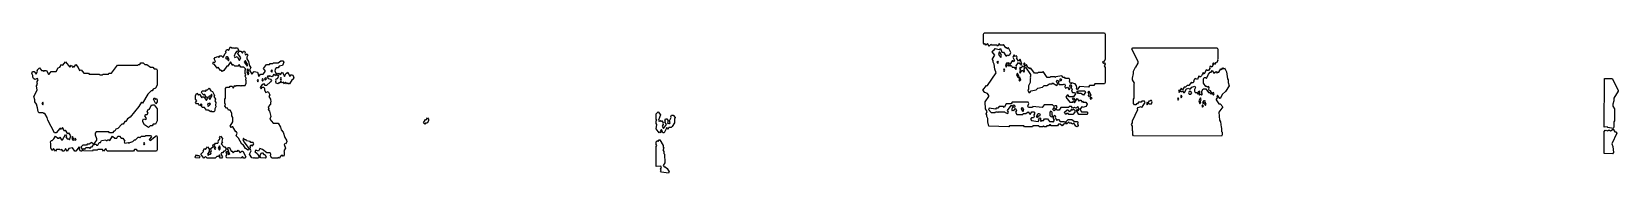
# Model space of a CAD drawing. Header units: millimetres. Extents: x 0 to 4954, y 0 to 438.
import ezdxf

# ---------------------------------------------------------------- set-up
doc = ezdxf.new("R2010")
doc.units = ezdxf.units.MM
doc.layers.add('K', color=7, linetype='Continuous')

msp = doc.modelspace()

# ---------------------------------------------------------------- linework, layer by layer
at = {"layer": 'K'}
for points in [[(3005, 341), (3001.7, 346.4), (3001.7, 351.9), (3000, 354.7), (3000, 357.5), (3006.7, 368.4), (2998.3, 379.3), (3000.9, 383.5), (3004.2, 383.5), (3007.6, 389), (3020.9, 386.3), (3024.3, 389.1), (3029.3, 378.1), (3034.3, 378.1), (3041, 367.1), (3044.2, 367.1), (3045.9, 369.9), (3049.3, 367.2), (3050.9, 369.9), (3054.2, 369.9), (3056.7, 376.6), (3049.2, 391.5), (3045.9, 388.8), (3044.2, 391.6), (3040.9, 391.6), (3034.3, 402.4), (3032.7, 399.8), (3024.2, 399.8), (3020.9, 405.2), (3015.9, 396.9), (3014.2, 399.8), (2997.6, 399.8), (2994.3, 402.5), (2989.3, 397), (2984.3, 405.2), (2979.3, 399.7), (2975.9, 405.2), (2974.3, 402.4), (2971.7, 406.7), (2971.7, 434.1), (2974.2, 438.3), (3349.3, 438.3), (3351.9, 434.1), (3351.9, 354.7), (3347.6, 347.7), (3345.9, 350.4), (3343.6, 346.5), (3346, 342.5), (3349.3, 345.3), (3351.9, 341), (3348.6, 335.5), (3351.9, 330.1), (3351.9, 283.5), (3349.3, 279.3), (3319.3, 279.3), (3316, 273.8), (3302.7, 273.8), (3299.3, 268.3), (3271, 271.1), (3264.3, 260), (3261.7, 264.3), (3263.3, 267.1), (3261.7, 272.5), (3257.5, 279.3), (3246, 282), (3244.3, 279.2), (3240, 286.2), (3241.7, 291.7), (3239.2, 295.7), (3227.6, 295.7), (3225.9, 298.5), (3220.9, 298.5), (3215.9, 303.9), (3197.7, 301.2), (3195.9, 298.4), (3194.2, 301.2), (3181, 301.2), (3179.3, 298.5), (3170.9, 298.5), (3157.6, 317.6), (3154.3, 314.9), (3142.7, 314.9), (3141, 312.2), (3130.9, 312.2), (3119.3, 328.5), (3115.9, 325.8), (3114.2, 328.6), (3110.9, 328.6), (3105.9, 339.4), (3102.6, 334), (3100, 338.3), (3101.7, 341), (3099.3, 344.9), (3096.9, 341), (3100.2, 335.5), (3097.6, 331.3), (3092.6, 334), (3089.3, 328.5), (3086, 331.3), (3083.6, 327.3), (3086.9, 321.8), (3083.6, 316.4), (3085.9, 312.4), (3090.9, 320.6), (3094.3, 320.6), (3097.6, 315.2), (3100, 319.1), (3098.3, 324.6), (3102.6, 331.6), (3118.5, 308.2), (3118.5, 302.6), (3116.9, 299.9), (3118.6, 297.2), (3116.9, 294.4), (3116.9, 283.5), (3111.9, 272.5), (3111.9, 261.6), (3110.2, 258.8), (3112.7, 252.1), (3115.9, 252.1), (3120.9, 257.6), (3135.9, 260.3), (3140.9, 265.8), (3155.9, 268.5), (3160.9, 274), (3169.2, 274), (3177.6, 279.5), (3185.9, 279.5), (3187.6, 282.3), (3200.9, 274.1), (3203.3, 278), (3200, 286.2), (3202.6, 290.5), (3206.9, 286.3), (3205.2, 280.8), (3207.7, 276.8), (3220.9, 276.8), (3224.3, 279.5), (3226.9, 275.3), (3225.2, 269.8), (3227.7, 265.8), (3234.3, 268.6), (3239.3, 260.4), (3243.3, 267.1), (3241.7, 272.6), (3244.3, 276.8), (3246.9, 272.6), (3245.2, 267.1), (3248.6, 261.6), (3246.9, 256.1), (3249.3, 252.1), (3256, 252.1), (3258.6, 247.9), (3252.6, 238.1), (3250.9, 240.9), (3249.3, 238.2), (3239.2, 238.2), (3235.9, 243.7), (3232.7, 243.7), (3228.6, 237), (3241, 222), (3250.9, 222), (3252.6, 224.8), (3255.9, 219.3), (3264.3, 233), (3269.3, 224.8), (3270.9, 227.5), (3276, 227.5), (3279.3, 222.1), (3280.9, 224.8), (3282.7, 222), (3291, 222), (3295.2, 215.1), (3292.7, 208.1), (3280.9, 205.4), (3279.3, 208), (3273.5, 201.3), (3273.5, 198.6), (3277.7, 191.9), (3294.3, 191.9), (3296.9, 187.7), (3294.3, 183.5), (3269.2, 183.5), (3261.7, 195.9), (3264.3, 200.2), (3267.6, 194.7), (3270, 198.6), (3265.9, 208), (3261, 202.6), (3256, 205.3), (3252.6, 202.6), (3250.9, 205.3), (3249.3, 202.5), (3245.9, 208.1), (3239.3, 208.1), (3237.7, 205.4), (3212.7, 205.4), (3207.7, 197.2), (3200.9, 197.2), (3198.3, 201.4), (3201.7, 206.8), (3199.2, 210.8), (3194.3, 210.8), (3192.6, 208), (3187.6, 213.6), (3161, 213.6), (3154.3, 205.4), (3126, 208.1), (3124.3, 205.4), (3112.6, 205.4), (3110, 209.6), (3113.3, 217.8), (3110.9, 221.8), (3061, 221.8), (3057.7, 216.3), (3042.7, 216.3), (3035.9, 205.3), (3034.2, 208.1), (3021, 208.1), (3016, 202.6), (3011, 202.6), (3009.3, 199.9), (2989.3, 202.6), (2986.9, 198.6), (2996, 189.1), (3007.6, 189.1), (3009.2, 191.9), (3014.3, 191.9), (3015.9, 189.2), (3017.6, 191.9), (3037.7, 191.9), (3039.3, 189.1), (3047.6, 186.4), (3050, 190.4), (3046.7, 195.9), (3057.6, 211), (3061, 211), (3063.6, 206.8), (3058.6, 198.6), (3061, 194.7), (3064.3, 197.4), (3065.9, 194.7), (3070.9, 202.9), (3075.2, 195.9), (3071.9, 190.4), (3076, 183.7), (3094.2, 183.7), (3095.9, 186.4), (3104.2, 186.4), (3111, 191.9), (3117.6, 183.7), (3122.6, 191.9), (3129.3, 191.9), (3131.9, 187.7), (3128.6, 182.2), (3130.2, 176.7), (3127.7, 172.5), (3121, 172.5), (3118.6, 168.5), (3121, 164.5), (3142.6, 161.8), (3145, 165.8), (3143.3, 168.5), (3147.6, 172.8), (3150.2, 168.5), (3148.6, 165.8), (3150.9, 161.8), (3152.6, 164.5), (3159.2, 164.5), (3162.6, 170), (3171, 170), (3177.7, 161.8), (3187.7, 161.8), (3189.3, 159.1), (3193.3, 165.8), (3190, 171.2), (3190, 176.8), (3194.3, 181), (3196.9, 176.7), (3195.2, 174), (3200.9, 164.6), (3202.6, 167.2), (3206, 167.2), (3211, 161.8), (3224.3, 161.8), (3226.9, 157.5), (3224.3, 153.3), (3221, 153.3), (3217.6, 147.8), (3210.9, 153.3), (3206, 153.3), (3202.7, 147.9), (3182.6, 147.9), (3180.9, 150.6), (3177.7, 150.6), (3176, 147.9), (3169.3, 147.9), (3167.7, 145.1), (3160.9, 145.1), (3159.3, 147.8), (3156, 145.1), (3145.9, 145.1), (3144.2, 147.9), (3126, 147.9), (3124.3, 145.1), (3099.2, 145.1), (3097.6, 147.9), (3052.7, 147.9), (3051, 145.1), (2988.4, 146.5), (2985, 160.3), (2985, 171.2), (2981.7, 176.7), (2981.7, 182.2), (2980, 184.9), (2983.3, 193.1), (2978.3, 201.3), (2976.7, 223.3), (2988.3, 239.7), (2988.3, 242.4), (2984.2, 249.2), (2975.9, 251.9), (2970, 258.9), (2980.9, 274), (2984.2, 274), (3011.7, 313.6), (3006.7, 324.5), (3005, 341)], [(69.2, 107), (74.3, 115.3), (81, 109.7), (85.9, 109.7), (87.6, 112.6), (92.7, 104.3), (95.9, 104.3), (105.9, 120.8), (108.6, 116.5), (106.9, 113.7), (111, 107), (116, 107), (117.6, 104.4), (121.7, 116.5), (115.9, 125.9), (112.6, 123.2), (105.9, 134.1), (102.6, 131.4), (95.9, 142.3), (92.6, 136.8), (90.9, 139.7), (87.7, 139.7), (76, 126), (70.9, 126), (50, 165.7), (48.3, 173.9), (40.9, 186.2), (37.6, 186.2), (35.9, 188.9), (22.6, 188.9), (20, 193.1), (18.3, 204.1), (15, 215), (10, 223.2), (10, 228.7), (6.7, 239.7), (16.7, 258.9), (15, 272.6), (18.3, 278), (16.7, 280.7), (16.7, 286.3), (20, 291.7), (17.6, 295.7), (9.3, 293), (5.9, 295.8), (3.3, 299.9), (3.3, 305.4), (0, 310.9), (2.5, 317.8), (7.7, 317.8), (14.3, 309.7), (18.3, 319.1), (16.6, 321.9), (24.3, 328.8), (31, 320.6), (36, 320.6), (37.6, 317.9), (39.2, 320.6), (46, 320.6), (52.7, 309.6), (54.2, 309.6), (60.9, 317.8), (75.9, 317.8), (82.5, 328.8), (87.5, 331.5), (92.6, 339.8), (97.6, 337), (105.9, 348), (119.3, 331.6), (124.3, 337.1), (127.6, 331.6), (131, 334.3), (132.6, 331.6), (137.6, 339.8), (145.2, 330.1), (149.3, 320.6), (154.3, 323.3), (162.7, 312.4), (177.7, 312.4), (179.3, 309.6), (211, 309.6), (212.7, 306.9), (220.9, 306.9), (222.6, 309.6), (239.2, 309.6), (240.9, 312.4), (249.2, 312.4), (267.6, 337), (330.9, 337), (332.6, 339.7), (337.6, 339.7), (340.9, 345.2), (347.7, 345.2), (352.7, 339.7), (359.3, 339.7), (371, 331.5), (377.7, 331.5), (382.7, 326), (389.3, 326), (391.9, 321.9), (391.9, 275.3), (386, 265.6), (379.3, 262.9), (376, 257.4), (372.7, 257.4), (362.7, 246.5), (346, 219), (342.6, 221.7), (334.4, 208.1), (307.7, 175.3), (299.4, 169.8), (294.3, 161.6), (291, 161.6), (286, 153.3), (281, 153.3), (269.3, 139.7), (262.7, 136.9), (259.3, 131.4), (256, 131.4), (252.7, 126), (242.6, 126), (240.9, 128.7), (201, 128.7), (198.5, 124.7), (198.5, 119.2), (201.9, 108.3), (201.9, 102.8), (199.4, 98.6), (192.6, 90.3), (187.6, 95.8), (179.3, 90.4), (172.7, 90.4), (171, 87.6), (159.3, 87.6), (153.6, 80.9), (158.6, 72.7), (156, 68.5), (152.6, 68.5), (148.3, 75.4), (150, 78.1), (147.6, 82.1), (137.7, 68.5), (134.2, 68.5), (127.6, 79.4), (116, 76.7), (110.9, 68.4), (105.9, 76.6), (101, 68.5), (97.6, 68.5), (94.2, 73.9), (89.2, 71.2), (87.6, 73.9), (77.7, 73.9), (74.3, 68.4), (67.6, 76.6), (64.3, 71.1), (60, 78.1), (60, 91.8), (58.3, 97.3), (60.9, 101.5), (64.2, 101.5), (69.2, 107)], [(658.6, 105.5), (661.9, 97.4), (678.6, 75.4), (676, 71.2), (667.5, 76.7), (660.9, 87.7), (655.9, 90.4), (645.9, 109.6), (638.3, 116.4), (641.7, 124.7), (639.2, 128.7), (637.6, 128.7), (627.6, 145.1), (624.3, 145.1), (622.6, 142.3), (620, 146.6), (628.3, 160.3), (628.3, 173.9), (625, 179.4), (625, 187.6), (619.2, 197.2), (614.2, 197.2), (610.9, 202.6), (607.6, 202.6), (603.3, 209.6), (605, 215), (603.3, 217.8), (603.3, 231.5), (605, 234.2), (605, 264.4), (607.6, 268.5), (617.6, 268.5), (619.2, 271.3), (626, 271.3), (629.3, 265.9), (634.3, 274.1), (637.6, 271.3), (639.2, 274), (651, 274), (652.6, 271.4), (654.2, 274), (665.9, 274), (670, 280.8), (670, 288.9), (668.3, 291.7), (670, 297.2), (666.7, 302.7), (668.3, 308.1), (666.7, 310.9), (666.7, 321.9), (668.3, 324.6), (662.6, 331.3), (652.6, 331.3), (647.6, 339.4), (644.3, 334.1), (634.2, 334.1), (629.3, 339.5), (627.6, 336.7), (620.9, 347.7), (612.7, 334.1), (609.3, 334.1), (599.3, 320.4), (594.2, 317.6), (592.6, 320.4), (589.2, 320.4), (582.6, 331.3), (579.3, 328.5), (570.9, 339.5), (567.6, 339.5), (565, 343.7), (567.6, 348), (570.9, 345.3), (573.3, 349.2), (570, 357.4), (572.5, 361.6), (581, 364.4), (584.3, 361.7), (587.6, 367.1), (592.7, 367.1), (597.6, 361.7), (602.5, 372.5), (606.7, 376.6), (605, 379.3), (609.2, 386.3), (612.7, 386.3), (614.3, 383.6), (620.9, 394.5), (624.3, 391.8), (632.7, 391.8), (634.3, 389.1), (635.9, 391.8), (642.7, 391.8), (645.2, 384.8), (642.7, 380.6), (639.3, 380.6), (635.2, 373.8), (631.9, 365.7), (634.3, 361.7), (641, 364.4), (647.7, 353.4), (649.2, 353.4), (653.3, 360.2), (643.3, 373.9), (647.6, 380.8), (652.7, 380.8), (657.6, 375.4), (660.9, 380.8), (664.3, 380.8), (666.9, 376.6), (665.2, 373.9), (667.6, 369.9), (672.6, 372.6), (675.2, 368.4), (671.9, 362.9), (671.9, 357.5), (676.9, 349.3), (680.2, 335.6), (683.6, 330.1), (680.2, 321.8), (687.6, 309.7), (694.2, 317.8), (704.4, 315.1), (709.3, 301.5), (714.2, 309.6), (722.6, 309.6), (730, 319.1), (723.3, 327.3), (732.6, 339.7), (742.6, 339.7), (744.2, 342.5), (752.6, 342.5), (754.2, 345.2), (769.2, 345.2), (777.6, 350.7), (784.3, 350.7), (786.9, 346.5), (782.7, 336.8), (772.7, 334.1), (769.3, 328.6), (762.7, 328.6), (760.2, 324.5), (758.6, 319.1), (763.6, 310.9), (761, 303.8), (756, 309.3), (751, 301.2), (742.7, 303.9), (741, 301.1), (737.6, 303.9), (735.2, 299.9), (737.7, 295.9), (746, 293.2), (748.6, 289), (746, 284.8), (732.6, 273.8), (729.2, 273.8), (725.9, 279.3), (719.3, 276.6), (713.6, 267.1), (715.9, 263.2), (719.2, 268.5), (724.3, 268.5), (726.9, 264.4), (726.9, 258.9), (731, 252.1), (737.7, 254.9), (743.6, 245.2), (740.2, 239.7), (745.2, 231.5), (746.9, 223.2), (745.2, 220.5), (745.2, 215), (738.6, 206.8), (740.2, 201.3), (738.6, 198.6), (741.9, 193.2), (746.9, 176.7), (743.6, 168.5), (754.3, 156.3), (769.3, 156.3), (776.9, 143.9), (778.5, 135.7), (785.2, 127.5), (790.2, 111), (795.2, 102.8), (796.9, 97.3), (792.6, 90.3), (790.9, 93), (788.6, 89.1), (791.9, 78.1), (786.9, 69.9), (788.5, 67.2), (788.5, 56.2), (785.9, 51.9), (784.2, 54.8), (779.3, 54.8), (772.6, 46.5), (769.3, 49.2), (767.7, 46.6), (749.2, 46.6), (745, 53.5), (746.7, 59), (744.2, 63), (734.2, 63), (720.9, 73.9), (712.7, 76.7), (707.7, 68.4), (699.3, 71.2), (696.9, 67.2), (704.4, 60.4), (710.2, 50.8), (707.7, 46.6), (695.9, 46.6), (694.3, 49.2), (692.7, 46.5), (686.7, 47.9), (680, 59), (685, 69.9), (681.7, 75.4), (683.3, 80.9), (681.7, 83.6), (684.2, 87.9), (689.2, 85.1), (693.3, 91.8), (690.9, 95.8), (684.2, 95.8), (682.5, 98.6), (670.9, 101.3), (669.2, 104.1), (664.2, 104.1), (660.9, 109.4), (658.6, 105.5)], [(616.7, 354.7), (610.9, 364.1), (609.3, 361.3), (607.6, 364.1), (605.2, 360.2), (607.6, 356.3), (609.3, 359), (614.3, 350.8), (616.7, 354.7)], [(667.6, 350.5), (666, 350.5), (663.6, 346.5), (672.6, 334.3), (675, 338.3), (667.6, 350.5)], [(3015.9, 350.4), (3013.6, 346.5), (3015.9, 342.6), (3018.3, 346.5), (3015.9, 350.4)], [(3028.3, 368.4), (3022.6, 377.9), (3021, 377.9), (3018.6, 371.1), (3025.9, 361.7), (3028.3, 368.4)], [(3075, 332.8), (3073.3, 335.5), (3081, 345.3), (3082.7, 342.5), (3086, 342.5), (3089.3, 337.1), (3091.7, 341), (3085.9, 355.9), (3080.9, 350.4), (3075, 360.2), (3076.7, 362.9), (3074.3, 366.9), (3070.9, 364.1), (3067.6, 369.6), (3063.6, 362.9), (3068.6, 351.9), (3065.9, 347.7), (3064.2, 350.5), (3061, 350.5), (3054.3, 339.4), (3050.9, 345), (3047.6, 342.2), (3044.3, 345), (3040.2, 338.3), (3042.6, 331.6), (3047.6, 339.8), (3051, 334.3), (3054.3, 337), (3055.9, 334.3), (3057.6, 337.1), (3061, 331.5), (3067.7, 331.5), (3072.6, 323.4), (3075, 327.3), (3073.3, 330), (3075, 332.8)], [(3453.3, 198.6), (3451.7, 201.4), (3454.2, 205.6), (3464.3, 208.3), (3466, 205.6), (3476.7, 220.5), (3474.2, 224.5), (3466, 224.5), (3464.3, 221.8), (3456, 221.8), (3452.7, 216.3), (3449.3, 216.3), (3447.7, 213.6), (3442.6, 213.6), (3440, 217.8), (3440, 231.5), (3441.7, 234.2), (3441.7, 278.1), (3443.3, 280.8), (3436.7, 291.7), (3436.7, 297.2), (3440, 310.9), (3440, 319.1), (3445.9, 331.5), (3447.6, 331.5), (3455, 343.8), (3455, 349.2), (3435, 387.6), (3437.6, 391.8), (3701, 391.8), (3703.5, 387.6), (3703.5, 357.4), (3701.9, 354.7), (3703.6, 352), (3699.3, 345), (3696, 345), (3692.6, 339.4), (3689.3, 344.9), (3686.9, 341), (3688.6, 338.3), (3684.3, 331.3), (3679.3, 334), (3676.9, 330), (3678.6, 327.3), (3674.3, 320.4), (3670.9, 320.4), (3669.3, 323.1), (3666, 320.4), (3661, 309.3), (3657.6, 314.8), (3652.7, 304), (3649.3, 301.2), (3645.9, 301.2), (3644.3, 303.8), (3639.3, 293), (3632.6, 295.7), (3626.9, 289), (3628.6, 286.2), (3626, 282), (3622.6, 282), (3620.9, 284.7), (3612.7, 273.8), (3607.7, 273.8), (3602.7, 268.3), (3597.7, 268.3), (3592.6, 260), (3589.3, 265.5), (3584.3, 257.3), (3582.6, 260), (3580.2, 256.1), (3582.6, 252.2), (3585.9, 257.7), (3587.7, 254.9), (3590.9, 254.9), (3592.6, 257.7), (3596, 252.1), (3599.2, 252.1), (3605.9, 263), (3612.7, 265.8), (3614.3, 263.1), (3617.6, 263.1), (3622.6, 268.5), (3631, 271.3), (3633.6, 267.1), (3630.2, 261.6), (3630.2, 256.1), (3632.7, 252.1), (3637.7, 252.1), (3640.9, 246.7), (3642.6, 249.5), (3645.9, 244), (3647.6, 246.6), (3651, 246.6), (3652.6, 244), (3655, 247.9), (3653.3, 250.6), (3653.3, 256.1), (3657.6, 263.1), (3666, 263.1), (3674.3, 252.1), (3677.7, 252.1), (3682.6, 246.7), (3684.3, 249.4), (3689.3, 244), (3691.7, 247.9), (3689.3, 251.9), (3685.9, 249.1), (3680.9, 257.4), (3677.6, 257.4), (3675, 261.6), (3676.7, 267.1), (3674.3, 271), (3670.9, 268.3), (3669.2, 271.1), (3665.9, 271.1), (3658.3, 280.7), (3658.3, 294.5), (3660.9, 298.7), (3666, 298.7), (3667.6, 296), (3674.2, 309.6), (3679.2, 315.1), (3682.6, 315.1), (3685.9, 320.7), (3691, 312.4), (3697.6, 317.9), (3700.9, 312.4), (3702.6, 315.1), (3705.9, 315.1), (3712.6, 326.1), (3715.9, 323.4), (3719.3, 328.8), (3722.6, 326.1), (3724.3, 328.9), (3730.2, 316.4), (3733.5, 294.5), (3735.2, 291.7), (3735.2, 283.5), (3738.6, 272.5), (3727.7, 254.7), (3717.7, 246.5), (3711, 232.7), (3709.2, 232.7), (3702.6, 243.6), (3700.2, 239.7), (3701.9, 237), (3698.5, 231.4), (3698.5, 228.8), (3706, 216.5), (3711, 216.5), (3718.6, 206.8), (3706.9, 190.4), (3708.5, 165.8), (3711.9, 160.3), (3713.5, 143.9), (3715.2, 141.1), (3715.2, 130.2), (3716.9, 127.5), (3716.9, 119.2), (3714.3, 115), (3440.1, 116.4), (3438.3, 119.2), (3438.3, 130.1), (3436.7, 132.9), (3436.7, 146.6), (3433.3, 152.1), (3436.7, 157.6), (3436.7, 163), (3453.3, 198.6)], [(674.3, 325.7), (671.9, 321.8), (673.6, 319.1), (671.9, 316.3), (676, 307), (678.3, 310.9), (676.7, 316.4), (678.3, 319.1), (674.3, 325.7)], [(730.9, 298.4), (726.9, 294.4), (729.3, 290.5), (733.3, 294.5), (730.9, 298.4)], [(746.9, 319.1), (749.3, 315.2), (751.7, 319.1), (749.3, 323), (746.9, 319.1)], [(765, 308.1), (767.6, 312.4), (770.9, 309.7), (772.6, 312.4), (776, 306.9), (782.6, 315.2), (789.3, 301.5), (794.2, 312.4), (797.6, 312.4), (799.3, 315.2), (806, 301.5), (809.2, 306.9), (814.3, 306.9), (818.6, 299.9), (816, 293), (812.7, 293), (804.3, 279.3), (800.9, 279.3), (799.3, 281.9), (797.6, 279.2), (792.6, 284.7), (789.3, 279.2), (785.9, 284.7), (780.9, 282), (777.6, 287.4), (774.3, 282), (771, 282), (769.3, 279.3), (763.4, 280.7), (761.7, 286.3), (763.3, 289), (761.7, 291.7), (764.2, 295.9), (767.6, 295.9), (771.7, 302.7), (769.3, 306.6), (767.6, 303.8), (765, 308.1)], [(780, 294.5), (777.6, 298.4), (775.2, 294.5), (777.6, 290.5), (780, 294.5)], [(3035.9, 317.9), (3038.3, 321.8), (3035.9, 325.7), (3033.6, 321.8), (3035.9, 317.9)], [(3081.7, 302.7), (3077.6, 312), (3075.2, 308.1), (3079.3, 298.8), (3081.7, 302.7)], [(3088.3, 291.7), (3084.3, 301.1), (3081.9, 297.2), (3083.6, 294.5), (3081.9, 291.7), (3084.3, 287.8), (3088.3, 291.7)], [(511.7, 231.4), (511.7, 242.5), (515.9, 249.4), (521, 243.9), (524.3, 246.7), (530.9, 235.8), (532.6, 238.4), (537.7, 238.4), (544.3, 227.5), (545.9, 227.5), (550, 234.2), (547.6, 238.1), (545.9, 235.4), (539.3, 246.3), (537.6, 243.6), (532.5, 249.2), (530, 253.4), (532.6, 257.6), (541, 257.6), (542.6, 254.9), (545.9, 260.3), (549.2, 260.3), (554.3, 265.9), (559.3, 257.6), (564.4, 254.8), (570.2, 242.4), (568.6, 239.7), (573.6, 231.5), (571.9, 226), (575.2, 220.5), (573.5, 212.3), (575.2, 206.8), (571.9, 201.3), (571.9, 195.9), (569.3, 191.7), (562.6, 191.7), (560.9, 194.3), (559.3, 191.6), (550.9, 197.2), (545.9, 197.2), (539.2, 205.4), (532.6, 205.4), (530, 209.6), (531.7, 212.3), (529.3, 216.3), (524.3, 210.8), (520.9, 216.3), (514.2, 216.3), (511.7, 220.5), (515, 226), (511.7, 231.4)], [(705.9, 285.1), (708.3, 289), (705.9, 292.9), (703.6, 289), (705.9, 285.1)], [(718.6, 291.7), (720.9, 287.8), (723.3, 291.7), (720.9, 295.6), (718.6, 291.7)], [(3215.2, 291.7), (3212.6, 287.4), (3210, 291.7), (3212.6, 296), (3215.2, 291.7)], [(3287.7, 257.6), (3290.2, 253.4), (3284.3, 243.7), (3275.9, 249.2), (3269.2, 249.2), (3267.6, 251.8), (3265.9, 249.1), (3263.3, 253.4), (3265.9, 257.7), (3267.6, 254.9), (3269.2, 257.6), (3287.7, 257.6)], [(3301, 257.7), (3306.9, 245.2), (3302.6, 238.1), (3300, 242.4), (3301.7, 247.9), (3298.3, 253.4), (3301, 257.7)], [(3621.7, 250.6), (3619.2, 254.7), (3614.3, 254.7), (3611.9, 250.6), (3614.3, 246.6), (3619.2, 246.6), (3621.7, 250.6)], [(3644.3, 257.7), (3646.9, 253.4), (3644.3, 249.1), (3641.7, 253.4), (3644.3, 257.7)], [(4920.9, 142.4), (4919.2, 145.1), (4910, 143.7), (4910.8, 295.9), (4934.3, 295.9), (4953.5, 258.9), (4953.5, 256.1), (4940.2, 234.2), (4940.2, 226), (4936.9, 215), (4936.9, 209.6), (4941.9, 201.4), (4941.9, 163), (4940.2, 160.3), (4940.2, 143.8), (4937.7, 139.6), (4920.9, 142.4)], [(34.3, 221.7), (31.9, 217.8), (34.3, 213.9), (36.7, 217.8), (34.3, 221.7)], [(349.2, 170), (355.9, 167.3), (358.3, 171.2), (353.3, 179.5), (355.9, 183.7), (360.9, 183.7), (363.3, 187.7), (360, 193.1), (364.2, 200.1), (367.5, 200.1), (374.3, 213.9), (375.9, 211.1), (377.6, 213.8), (382.7, 213.8), (391.9, 201.4), (391.9, 163), (386, 153.3), (379.3, 153.3), (376, 147.9), (369.3, 147.9), (364.3, 142.4), (352.5, 150.6), (346.7, 160.3), (346.7, 165.8), (349.2, 170)], [(382.6, 235.8), (386, 230.3), (389.3, 233), (391.9, 228.8), (391.9, 223.2), (387.6, 216.2), (380, 231.5), (382.6, 235.8)], [(548.6, 212.3), (551, 208.4), (558.3, 215.1), (555.9, 219), (552.6, 216.3), (551, 218.9), (548.6, 212.3)], [(554.3, 241), (551.9, 237), (555.9, 230.3), (563.3, 242.4), (560.9, 246.3), (557.7, 241), (554.3, 241)], [(3063.3, 209.6), (3065.9, 213.8), (3070.2, 209.6), (3067.6, 205.3), (3063.3, 209.6)], [(3096.9, 198.6), (3094.3, 191.5), (3090, 201.4), (3092.6, 205.7), (3096.9, 198.6)], [(3192.6, 205.7), (3195.2, 198.6), (3192.6, 194.4), (3188.3, 198.6), (3192.6, 205.7)], [(3231, 186.2), (3229.3, 183.4), (3226.7, 184.9), (3225, 190.4), (3232.6, 197.4), (3236, 197.4), (3239.3, 192), (3240.9, 194.6), (3244.2, 194.6), (3247.6, 200.1), (3250.9, 197.4), (3254.3, 200.1), (3256.9, 195.9), (3256.9, 190.4), (3251, 183.5), (3237.6, 183.5), (3235.9, 186.2), (3231, 186.2)], [(3254.3, 227.2), (3250, 231.5), (3252.6, 235.7), (3256.9, 231.5), (3254.3, 227.2)], [(3310.2, 234.2), (3307.6, 229.9), (3305, 234.2), (3307.6, 238.5), (3310.2, 234.2)], [(3492.7, 227.3), (3491, 224.5), (3487.7, 224.5), (3484.3, 219), (3482.6, 221.7), (3480.2, 217.8), (3482.6, 213.9), (3485.9, 219.3), (3487.7, 216.5), (3495.9, 216.5), (3498.3, 223.3), (3495.9, 227.3), (3492.7, 227.3)], [(3579.3, 227.6), (3581.7, 231.5), (3579.3, 235.4), (3576.9, 231.5), (3579.3, 227.6)], [(3586.9, 239.7), (3589.3, 235.8), (3591.7, 239.7), (3589.3, 243.6), (3586.9, 239.7)], [(3643.6, 226), (3647.6, 216.6), (3650, 220.5), (3648.3, 223.3), (3651.7, 228.7), (3649.3, 235.4), (3643.6, 226)], [(3655.9, 205.7), (3658.3, 209.6), (3655.9, 213.5), (3653.6, 209.6), (3655.9, 205.7)], [(3655.2, 220.5), (3657.6, 216.6), (3660.9, 222.1), (3663.6, 217.8), (3661.9, 215), (3664.3, 211.1), (3666.7, 215), (3663.3, 220.5), (3665, 223.3), (3662.6, 227.2), (3660.9, 224.4), (3659.3, 227.2), (3655.2, 220.5)], [(1223.3, 157.5), (1229.2, 167.2), (1232.6, 167.2), (1235.9, 172.8), (1238.5, 168.5), (1238.5, 163), (1234.3, 156.1), (1229.3, 156.1), (1227.6, 153.3), (1223.3, 157.5)], [(1950, 138.4), (1951.7, 152), (1950, 154.8), (1950, 163.1), (1951.7, 165.8), (1950, 168.5), (1950, 185), (1955.9, 191.9), (1963.6, 182.2), (1956.9, 165.8), (1959.3, 161.8), (1960.9, 164.5), (1964.3, 161.8), (1965.9, 164.6), (1971.9, 157.6), (1970.2, 154.8), (1971.9, 152.1), (1968.6, 146.6), (1972.6, 139.9), (1981.7, 152.1), (1976.7, 160.3), (1978.3, 163), (1976.7, 165.8), (1979.2, 170), (1982.7, 170), (1986.9, 163), (1985.2, 157.6), (1987.6, 153.6), (1989.3, 156.4), (1990.9, 153.6), (1993.3, 157.6), (1991.7, 163), (1996.7, 174), (1995, 176.7), (1997.6, 180.9), (2002.7, 180.9), (2008.6, 174), (2006.9, 168.5), (2006.9, 157.5), (1999.4, 145.2), (1996, 142.4), (1989.3, 142.4), (1985.9, 136.8), (1982.6, 142.3), (1974.3, 126), (1970.9, 126), (1965.9, 136.8), (1963.6, 132.9), (1965.2, 130.2), (1962.6, 125.9), (1960.9, 128.6), (1959.3, 125.9), (1950, 138.4)], [(3148.6, 182.2), (3146, 178), (3142.7, 178), (3139.3, 172.4), (3136.7, 176.7), (3142.6, 186.4), (3146, 186.4), (3148.6, 182.2)], [(3182.6, 194.7), (3185.2, 190.4), (3185.2, 182.2), (3186.9, 179.5), (3184.3, 175.2), (3180, 179.4), (3180, 190.4), (3182.6, 194.7)], [(3247.6, 153.3), (3245.9, 156.1), (3239.2, 156.1), (3237.6, 158.8), (3230.9, 153.3), (3228.3, 160.3), (3235.9, 167.2), (3247.6, 167.2), (3256, 161.8), (3264.3, 161.8), (3266.9, 157.5), (3265.2, 154.8), (3266.9, 149.3), (3264.3, 145.1), (3260, 146.5), (3254.2, 156.1), (3247.6, 153.3)], [(131.7, 105.5), (127.6, 114.8), (125.2, 108.3), (129.3, 101.6), (131.7, 105.5)], [(135.9, 101.6), (138.3, 105.5), (135.9, 109.4), (133.6, 105.5), (135.9, 101.6)], [(185.9, 82.4), (189.2, 82.4), (194.3, 90.7), (195.9, 87.9), (197.6, 90.6), (201, 90.6), (202.7, 87.8), (205.9, 87.8), (210.9, 96), (214.2, 96), (217.5, 101.5), (231, 104.3), (232.7, 101.5), (235.9, 101.5), (237.6, 104.3), (241, 104.3), (244.3, 101.6), (252.6, 115.3), (259.3, 109.7), (265.9, 109.7), (269.2, 115.2), (274.3, 115.2), (279.3, 109.7), (284.3, 109.7), (290.2, 100), (288.6, 97.3), (291, 93.3), (301, 96.1), (304.3, 93.4), (305.9, 96), (315.9, 98.8), (320.9, 104.3), (324.2, 104.3), (332.6, 112.5), (336, 112.5), (337.6, 109.8), (342.6, 115.2), (354.2, 115.2), (355.9, 117.9), (371, 117.9), (373.6, 113.7), (366.9, 105.5), (369.3, 101.6), (389.3, 118), (391.9, 113.8), (391.9, 72.6), (389.3, 68.5), (330.9, 68.5), (327.6, 73.9), (321, 73.9), (317.7, 68.5), (235.9, 68.5), (230.9, 76.6), (224.3, 68.4), (220.9, 73.9), (206, 73.9), (204.3, 71.2), (191, 71.2), (189.3, 68.5), (161.7, 69.8), (160, 72.7), (162.6, 76.9), (165.9, 74.2), (169.2, 79.6), (179.3, 79.6), (181, 76.9), (185.9, 82.4)], [(565, 86.4), (567.6, 90.6), (570.9, 87.9), (574.2, 93.3), (580.9, 93.3), (583.3, 97.3), (581.7, 100.1), (588.3, 108.3), (586.7, 111), (589.3, 115.3), (595.2, 108.3), (593.5, 100.1), (595.2, 97.3), (591.9, 91.8), (599.3, 82.4), (602.7, 82.4), (606.9, 75.4), (604.3, 68.5), (599.3, 68.5), (596, 63), (592.7, 63), (590.2, 59), (595.2, 50.8), (592.7, 46.6), (589.2, 46.6), (586.7, 50.8), (588.3, 53.5), (585.9, 57.4), (582.7, 52), (577.7, 52), (572.7, 46.6), (547.6, 46.6), (542.6, 52), (537.6, 46.5), (528.3, 59), (536.7, 67.2), (535, 69.9), (539.3, 76.9), (542.6, 74.2), (549.3, 82.4), (553.5, 75.4), (553.5, 67.2), (548.6, 59), (550.9, 55.1), (554.3, 60.5), (557.6, 57.8), (560, 61.7), (558.3, 64.5), (561.7, 69.9), (558.3, 75.4), (566.7, 83.6), (565, 86.4)], [(1965.9, 2.8), (1963.3, 7), (1965, 9.7), (1963.3, 12.4), (1966.7, 17.9), (1964.2, 21.9), (1950, 20.5), (1950, 83.6), (1951.7, 86.4), (1950, 89.1), (1950, 97.4), (1954.3, 101.6), (1955.9, 98.9), (1959.2, 104.3), (1961, 104.3), (1971.9, 86.4), (1971.9, 80.9), (1973.6, 78.1), (1970.2, 72.7), (1973.5, 67.2), (1973.5, 61.7), (1975.2, 59), (1976.9, 31.6), (1971.9, 23.4), (1974.3, 19.4), (1977.6, 19.4), (1984.4, 13.9), (1990.2, 4.2), (1987.7, 0), (1965.9, 2.8)], [(4910, 61.6), (4910, 130.2), (4912.6, 134.5), (4914.3, 131.7), (4915.9, 134.4), (4920.9, 131.7), (4922.6, 134.4), (4926, 134.4), (4929.3, 131.7), (4937.6, 137.2), (4942.7, 128.9), (4946, 128.9), (4948.6, 124.7), (4933.6, 91.8), (4936.9, 83.6), (4938.5, 64.4), (4936, 60.2), (4910, 61.6)], [(350.9, 95.7), (348.6, 91.8), (350.9, 87.9), (353.3, 91.8), (350.9, 95.7)], [(516, 55), (522.7, 55), (525.2, 50.8), (522.7, 46.5), (511.7, 47.9), (510, 50.8), (514.3, 57.8), (516, 55)], [(575, 78.1), (570.9, 84.8), (568.6, 80.9), (572.6, 74.2), (575, 78.1)], [(581.9, 78.1), (585.9, 71.5), (588.3, 75.4), (588.3, 80.9), (585.9, 84.8), (581.9, 78.1)], [(634.2, 68.7), (642.6, 68.7), (644.3, 71.5), (650.9, 63.2), (655.9, 68.7), (659.3, 68.7), (668.6, 50.8), (666, 46.6), (660.9, 46.6), (657.6, 52), (652.7, 46.6), (608.4, 47.9), (606.7, 53.5), (610, 59), (606.7, 64.5), (609.3, 68.7), (613.6, 64.5), (611.9, 61.7), (614.3, 57.8), (618.3, 61.7), (613.3, 67.2), (615, 69.9), (611.7, 75.4), (614.2, 79.6), (617.7, 79.6), (622.7, 68.7), (626, 68.7), (629.3, 63.2), (634.2, 68.7)], [(727.7, 57.7), (731.9, 50.8), (729.3, 46.5), (715.1, 47.9), (713.3, 50.7), (713.3, 56.3), (717.6, 63.2), (721, 63.2), (724.3, 57.7), (727.7, 57.7)]]:
    msp.add_lwpolyline(points, close=True, dxfattribs=at)

doc.saveas('drawing.dxf')
